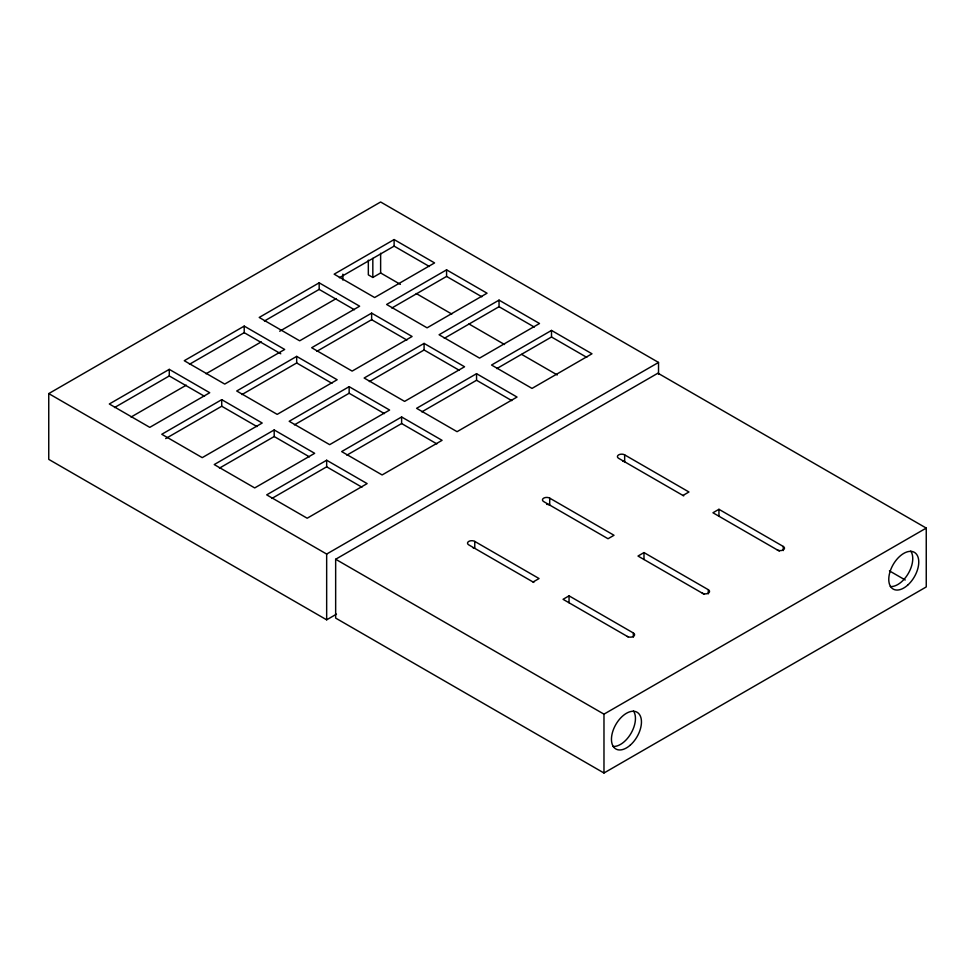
<?xml version="1.0" encoding="UTF-8"?>
<svg xmlns="http://www.w3.org/2000/svg" width="975" height="975" viewBox="0 0 975 975"><rect width="100%" height="100%" fill="white"/><g stroke="black" fill="none" stroke-linecap="round" stroke-linejoin="round"><path stroke-width="1.46" d="M336.497 614.153L326.662 619.82L48.75 459.371L48.75 393.595L380.628 201.996L658.527 362.444L658.527 374.4M169.272 369.367L109.31 403.991L149.784 427.355L209.735 392.73L169.272 369.367L169.272 375.948L114.526 407.55M244.213 326.101L184.263 360.713L224.725 384.077L284.688 349.464L244.213 326.101L244.213 332.67L189.467 364.284M319.166 282.823L259.204 317.448L299.678 340.811L359.641 306.199L319.166 282.823L319.166 289.404L264.42 321.007M394.119 239.558L334.157 274.17L374.632 297.533L434.582 262.921L394.119 239.558L394.119 246.127L339.373 277.741M131.04 417.056L186.298 385.162M206.03 373.766L261.288 341.859M279.703 331.232L336.265 298.569M368.331 260.154L368.331 274.865L372.828 277.461L380.628 272.963L400.396 284.383M221.727 399.665L161.777 434.277L202.239 457.641L262.202 423.028L221.727 399.665L221.727 406.234L165.689 438.592M296.68 356.387L236.718 390.999L277.192 414.375L337.155 379.75L296.68 356.387L296.68 362.968L241.934 394.57M371.633 313.121L311.671 347.734L352.146 371.097L412.096 336.485L371.633 313.121L371.633 319.69L316.887 351.305M446.574 269.843L386.624 304.468L427.087 327.832L487.049 293.207L446.574 269.843L446.574 276.425L391.828 308.027M274.194 429.951L214.232 464.563L254.707 487.927L314.669 453.314L274.194 429.951L274.194 436.532L219.448 468.134M349.148 386.673L289.185 421.298L329.66 444.661L389.622 410.048L349.148 386.673L349.148 393.254L294.401 424.856M424.088 343.407L364.138 378.02L404.601 401.395L464.563 366.771L424.088 343.407L424.088 349.988L369.342 381.591M499.042 300.129L439.079 334.754L479.554 358.117L539.516 323.505L499.042 300.129L499.042 306.711L444.295 338.325M326.662 460.237L266.699 494.861L307.174 518.225L367.136 483.6L326.662 460.237L326.662 466.818L271.915 498.42M401.615 416.971L341.652 451.583L382.127 474.947L442.077 440.334L401.615 416.971L401.615 423.54L346.868 455.154M476.556 373.693L416.593 408.318L457.068 431.681L517.03 397.057L476.556 373.693L476.556 380.274L421.809 411.877M551.509 330.428L491.546 365.04L532.021 388.403L591.983 353.791L551.509 330.428L551.509 336.997L496.763 368.611M48.75 393.595L326.662 554.056L658.527 362.444M335.656 559.248L657.93 373.181L926.25 528.084L926.25 586.938L603.976 773.004L335.656 618.089L335.656 559.248L603.976 714.151L926.25 528.084M533.069 582.002L539.065 578.541L474.764 541.418A4.241 2.45 0 0 0 468.768 541.418A4.241 2.45 0 0 0 468.768 544.879L533.812 582.441M682.963 495.458L688.959 491.997L624.658 454.874A4.241 2.45 0 0 0 618.662 454.874A4.241 2.45 0 0 0 618.662 458.335L683.719 495.897M633.348 637.126L633.348 632.982L569.047 595.847L563.05 599.308L628.095 636.87M708.301 593.86L708.301 589.704L643.987 552.581L637.991 556.043L704.364 594.36M783.242 550.595L783.242 546.439L718.941 509.303L712.944 512.765L779.305 551.082M394.119 246.127L429.366 266.48M446.574 276.425L481.833 296.778M499.042 306.711L534.288 327.064M551.509 336.997L586.755 357.35M416.215 293.512L451.803 314.06M468.938 323.956L504.538 344.504M521.674 354.4L557.261 374.948M889.444 570.887L905.239 579.991M319.166 289.404L354.413 309.757M371.633 319.69L406.88 340.043M424.088 349.988L459.347 370.329M476.556 380.274L511.802 400.628M549.705 498.14L614.018 535.275L608.022 538.736L543.709 501.601A4.241 2.45 0 0 1 543.709 498.14A4.241 2.45 0 0 1 549.705 498.14L549.705 505.062A4.241 2.45 0 0 0 546.707 504.355M244.213 332.67L280.776 353.779M296.68 362.968L331.927 383.321M349.148 393.254L384.394 413.607M401.615 423.54L436.861 443.893M169.272 375.948L204.518 396.301M221.727 406.234L256.986 426.587M274.194 436.532L309.441 456.873M326.662 466.818L361.908 487.171M718.941 509.303L718.941 516.226M643.987 552.581L643.987 559.504M624.658 454.874L624.658 461.797A4.241 2.45 0 0 0 622.757 461.163M603.976 714.151L603.976 773.004M569.047 595.847L569.047 602.769M474.764 541.418L474.764 548.34A4.241 2.45 0 0 0 472.863 547.706M380.628 253.232L380.628 272.963M372.828 258.338L372.828 277.461M342.847 274.17L342.847 280.057M326.662 554.056L326.662 619.82M910.747 551.094A21.194 12.236 -60 0 1 908.371 573.361A21.194 12.236 -60 0 1 890.273 586.56M633.445 710.982A21.194 12.236 -60 0 1 631.057 733.261A21.194 12.236 -60 0 1 612.958 746.448M633.348 632.982A4.241 2.45 0 0 1 633.348 636.443A4.241 2.45 0 0 1 627.352 636.443M708.301 589.704A4.241 2.45 0 0 1 708.301 593.166A4.241 2.45 0 0 1 702.305 593.166M783.242 546.439A4.241 2.45 0 0 1 783.242 549.9A4.241 2.45 0 0 1 777.258 549.9M907.64 585.183A21.194 12.236 -60 0 0 914.367 552.337A21.194 12.236 -60 0 0 889.285 574.58A21.194 12.236 -60 0 0 907.64 585.183M630.338 745.083A21.194 12.236 -60 0 0 637.053 712.237A21.194 12.236 -60 0 0 611.971 734.48A21.194 12.236 -60 0 0 630.338 745.083"/></g></svg>
